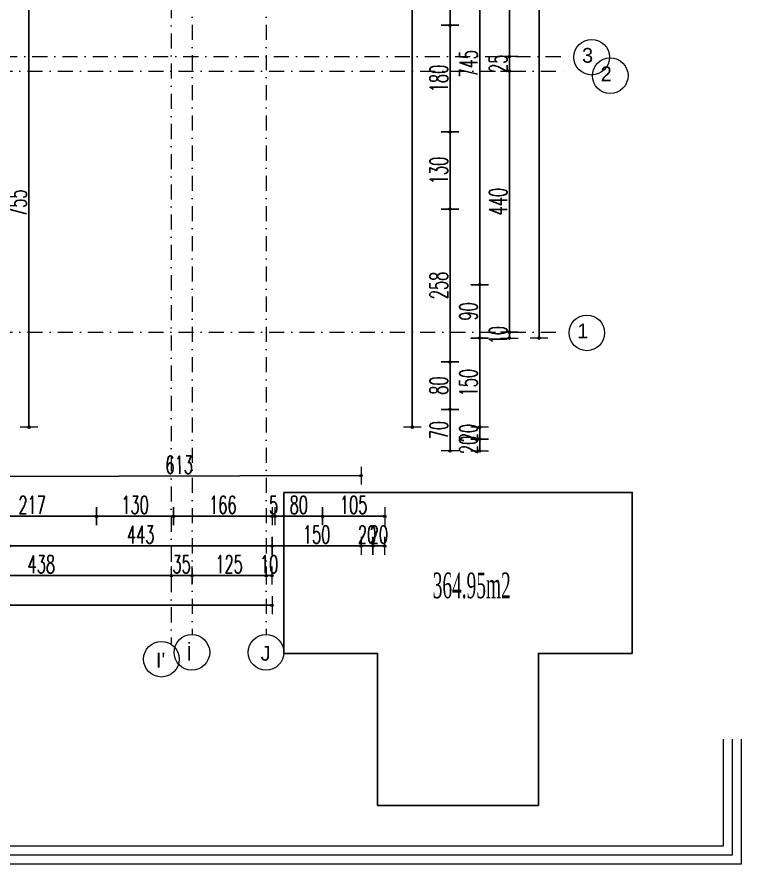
# Model space of a CAD drawing. Header units: millimetres. Extents: x -16104 to 67872, y -88009 to 12107.
# Drawn here: x 19817 to 21038, y 8729 to 10157 of the extents above; entities that cross this region are included whole.
import ezdxf

# ---------------------------------------------------------------- set-up
doc = ezdxf.new("R2010")
doc.units = ezdxf.units.MM
doc.linetypes.add('ACAD_ISO07W100', pattern=[3, 0, -3])
doc.linetypes.add('DASHDOTX2', pattern=[50.8, 25.4, -12.7, 0, -12.7])
doc.layers.get('0').update_dxf_attribs({"color": 241})
for name, color, linetype, lineweight in [('0.3', 114, 'Continuous', 5), ('AKS', 1, 'ACAD_ISO07W100', 5), ('akslar', 144, 'Continuous', 20), ('c05', 32, 'Continuous', 13), ('duvar', 123, 'Continuous', 25), ('OLCU', 54, 'Continuous', 13)]:
    doc.layers.add(name, color=color, linetype=linetype, lineweight=lineweight)
doc.styles.add('DIM', font='Txttw.shx', dxfattribs={"width": 0.6})
doc.styles.add('OLCUIC', font='ROMANS.SHX', dxfattribs={"width": 0.5})
doc.dimstyles.new('50', dxfattribs={"dimscale": 0, "dimtxt": 30, "dimasz": 1, "dimexe": 0, "dimexo": 2, "dimgap": 4, "dimtad": 1, "dimdec": 0, "dimzin": 0, "dimdsep": 46, "dimtxsty": 'DIM', "dimblk1": 'DOT', "dimblk2": 'DOT', "dimsah": 1, "dimcen": 1.5, "dimdle": 3, "dimse1": 1, "dimse2": 1, "dimclrd": 256, "dimclre": 9, "dimclrt": 256, "dimadec": 0, "dimazin": 0, "dimtfac": 0.24, "dimtdec": 0, "dimtix": 1, "dimtmove": 2, "dimatfit": 3, "dimldrblk": 'DOT', "dimfxl": 0, "dimtolj": 1, "dimtzin": 15, "dimarcsym": 0})

# ---------------------------------------------------------------- blocks, each defined once
blk = doc.blocks.new('DOT')
for p, q in [((0, 15), (0, -15)), ((-2, 0), (0, 0)), ((2, 0), (0, 0))]:
    blk.add_line(p, q)
blk.add_circle((0, 0), 2)
blk = doc.blocks.new('*D4548')
at = {"layer": 'Defpoints', "color": 0, "transparency": 16777216}
for p in [(19734.3, 9365.5), (19951.3, 9365.5), (19951.3, 9315.5)]:
    blk.add_point(p, dxfattribs=at)
at = {"layer": 'OLCU', "lineweight": -2, "transparency": 16777216}
blk.add_line((19735.3, 9315.5), (19950.3, 9315.5), dxfattribs=at)
at = {"layer": 'OLCU', "lineweight": -2, "transparency": 16777216, "rotation": 180}
blk.add_blockref('DOT', (19734.3, 9315.5), dxfattribs=at)
at = {"layer": 'OLCU', "lineweight": -2, "transparency": 16777216}
blk.add_blockref('DOT', (19951.3, 9315.5), dxfattribs=at)
at = {"layer": 'OLCU', "transparency": 16777216, "insert": (19842.8, 9334.5), "char_height": 30, "attachment_point": 5, "style": 'DIM'}
blk.add_mtext('\\A1;217', dxfattribs=at)
blk = doc.blocks.new('*D4549')
at = {"layer": 'Defpoints', "color": 0, "transparency": 16777216}
for p in [(19951.3, 9365.5), (20081.3, 9365.5), (20081.3, 9315.5)]:
    blk.add_point(p, dxfattribs=at)
at = {"layer": 'OLCU', "lineweight": -2, "transparency": 16777216}
blk.add_line((19952.3, 9315.5), (20080.3, 9315.5), dxfattribs=at)
at = {"layer": 'OLCU', "lineweight": -2, "transparency": 16777216, "rotation": 180}
blk.add_blockref('DOT', (19951.3, 9315.5), dxfattribs=at)
at = {"layer": 'OLCU', "lineweight": -2, "transparency": 16777216}
blk.add_blockref('DOT', (20081.3, 9315.5), dxfattribs=at)
at = {"layer": 'OLCU', "transparency": 16777216, "insert": (20016.3, 9334.5), "char_height": 30, "attachment_point": 5, "style": 'DIM'}
blk.add_mtext('\\A1;130', dxfattribs=at)
blk = doc.blocks.new('*D4550')
at = {"layer": 'Defpoints', "color": 0, "transparency": 16777216}
for p in [(20081.3, 9365.5), (20247.3, 9365.5), (20247.3, 9315.5)]:
    blk.add_point(p, dxfattribs=at)
at = {"layer": 'OLCU', "lineweight": -2, "transparency": 16777216}
blk.add_line((20082.3, 9315.5), (20246.3, 9315.5), dxfattribs=at)
at = {"layer": 'OLCU', "lineweight": -2, "transparency": 16777216, "rotation": 180}
blk.add_blockref('DOT', (20081.3, 9315.5), dxfattribs=at)
at = {"layer": 'OLCU', "lineweight": -2, "transparency": 16777216}
blk.add_blockref('DOT', (20247.3, 9315.5), dxfattribs=at)
at = {"layer": 'OLCU', "transparency": 16777216, "insert": (20164.3, 9334.5), "char_height": 30, "attachment_point": 5, "style": 'DIM'}
blk.add_mtext('\\A1;166', dxfattribs=at)
blk = doc.blocks.new('*D4556')
at = {"layer": 'Defpoints', "color": 0, "transparency": 16777216}
for p in [(20112.3, 9215.5), (20237.3, 9215.5), (20237.3, 9215.5)]:
    blk.add_point(p, dxfattribs=at)
at = {"layer": 'OLCU', "lineweight": -2, "transparency": 16777216}
blk.add_line((20113.3, 9215.5), (20236.3, 9215.5), dxfattribs=at)
at = {"layer": 'OLCU', "lineweight": -2, "transparency": 16777216, "rotation": 180}
blk.add_blockref('DOT', (20112.3, 9215.5), dxfattribs=at)
at = {"layer": 'OLCU', "lineweight": -2, "transparency": 16777216}
blk.add_blockref('DOT', (20237.3, 9215.5), dxfattribs=at)
at = {"layer": 'OLCU', "transparency": 16777216, "insert": (20174.8, 9234.5), "char_height": 30, "attachment_point": 5, "style": 'DIM'}
blk.add_mtext('\\A1;125', dxfattribs=at)
blk = doc.blocks.new('*D4557')
at = {"layer": 'Defpoints', "color": 0, "transparency": 16777216}
for p in [(20237.3, 9265.5), (20247.3, 9265.5), (20247.3, 9215.5)]:
    blk.add_point(p, dxfattribs=at)
at = {"layer": 'OLCU', "lineweight": -2, "transparency": 16777216}
for p, q in [((20236.3, 9215.5), (20235.3, 9215.5)), ((20237.3, 9215.5), (20247.3, 9215.5)), ((20248.3, 9215.5), (20249.3, 9215.5))]:
    blk.add_line(p, q, dxfattribs=at)
blk.add_blockref('DOT', (20237.3, 9215.5), dxfattribs=at)
at = {"layer": 'OLCU', "lineweight": -2, "transparency": 16777216, "rotation": 180}
blk.add_blockref('DOT', (20247.3, 9215.5), dxfattribs=at)
at = {"layer": 'OLCU', "transparency": 16777216, "insert": (20242.3, 9234.5), "char_height": 30, "attachment_point": 5, "style": 'DIM'}
blk.add_mtext('\\A1;10', dxfattribs=at)
blk = doc.blocks.new('*D4558')
at = {"layer": 'Defpoints', "color": 0, "transparency": 16777216}
for p in [(18197.3, 9200.5), (20247.3, 9200.5), (20247.3, 9165.5)]:
    blk.add_point(p, dxfattribs=at)
at = {"layer": 'OLCU', "lineweight": -2, "transparency": 16777216}
blk.add_line((18198.3, 9165.5), (20246.3, 9165.5), dxfattribs=at)
at = {"layer": 'OLCU', "lineweight": -2, "transparency": 16777216, "rotation": 180}
blk.add_blockref('DOT', (18197.3, 9165.5), dxfattribs=at)
at = {"layer": 'OLCU', "lineweight": -2, "transparency": 16777216}
blk.add_blockref('DOT', (20247.3, 9165.5), dxfattribs=at)
at = {"layer": 'OLCU', "transparency": 16777216, "insert": (19222.3, 9184.5), "char_height": 30, "attachment_point": 5, "style": 'DIM'}
blk.add_mtext('\\A1;2050', dxfattribs=at)
blk = doc.blocks.new('*D4567')
at = {"layer": 'Defpoints', "color": 0, "transparency": 16777216}
for p in [(20497.3, 10272.8), (20497.3, 10142.8), (20547.3, 10142.8)]:
    blk.add_point(p, dxfattribs=at)
at = {"layer": 'OLCU', "lineweight": -2, "transparency": 16777216}
blk.add_line((20547.3, 10271.8), (20547.3, 10143.8), dxfattribs=at)
for p, rotation in [((20547.3, 10272.8), 90), ((20547.3, 10142.8), 270)]:
    blk.add_blockref('DOT', p, dxfattribs=dict(at, rotation=rotation))
at = {"layer": 'OLCU', "transparency": 16777216, "insert": (20528.3, 10207.8), "char_height": 30, "attachment_point": 5, "rotation": 90, "style": 'DIM'}
blk.add_mtext('\\A1;130', dxfattribs=at)
blk = doc.blocks.new('*D4568')
at = {"layer": 'Defpoints', "color": 0, "transparency": 16777216}
for p in [(20497.3, 10142.8), (20497.3, 9963), (20547.3, 9963)]:
    blk.add_point(p, dxfattribs=at)
at = {"layer": 'OLCU', "lineweight": -2, "transparency": 16777216}
blk.add_line((20547.3, 10141.8), (20547.3, 9964), dxfattribs=at)
for p, rotation in [((20547.3, 10142.8), 90), ((20547.3, 9963), 270)]:
    blk.add_blockref('DOT', p, dxfattribs=dict(at, rotation=rotation))
at = {"layer": 'OLCU', "transparency": 16777216, "insert": (20528.3, 10052.9), "char_height": 30, "attachment_point": 5, "rotation": 90, "style": 'DIM'}
blk.add_mtext('\\A1;180', dxfattribs=at)
blk = doc.blocks.new('*D4569')
at = {"layer": 'Defpoints', "color": 0, "transparency": 16777216}
for p in [(20497.3, 9963), (20497.3, 9833), (20547.3, 9833)]:
    blk.add_point(p, dxfattribs=at)
at = {"layer": 'OLCU', "lineweight": -2, "transparency": 16777216}
blk.add_line((20547.3, 9962), (20547.3, 9834), dxfattribs=at)
for p, rotation in [((20547.3, 9963), 90), ((20547.3, 9833), 270)]:
    blk.add_blockref('DOT', p, dxfattribs=dict(at, rotation=rotation))
at = {"layer": 'OLCU', "transparency": 16777216, "insert": (20528.3, 9898), "char_height": 30, "attachment_point": 5, "rotation": 90, "style": 'DIM'}
blk.add_mtext('\\A1;130', dxfattribs=at)
blk = doc.blocks.new('*D4570')
at = {"layer": 'Defpoints', "color": 0, "transparency": 16777216}
for p in [(20497.3, 9833), (20497.3, 9575.5), (20547.3, 9575.5)]:
    blk.add_point(p, dxfattribs=at)
at = {"layer": 'OLCU', "lineweight": -2, "transparency": 16777216}
blk.add_line((20547.3, 9832), (20547.3, 9576.5), dxfattribs=at)
for p, rotation in [((20547.3, 9833), 90), ((20547.3, 9575.5), 270)]:
    blk.add_blockref('DOT', p, dxfattribs=dict(at, rotation=rotation))
at = {"layer": 'OLCU', "transparency": 16777216, "insert": (20528.3, 9704.3), "char_height": 30, "attachment_point": 5, "rotation": 90, "style": 'DIM'}
blk.add_mtext('\\A1;258', dxfattribs=at)
blk = doc.blocks.new('*D4571')
at = {"layer": 'Defpoints', "color": 0, "transparency": 16777216}
for p in [(20562.3, 10450), (20597.3, 9705.5), (20597.3, 9705.5)]:
    blk.add_point(p, dxfattribs=at)
at = {"layer": 'OLCU', "lineweight": -2, "transparency": 16777216}
blk.add_line((20597.3, 10449), (20597.3, 9706.5), dxfattribs=at)
for p, rotation in [((20597.3, 10450), 90), ((20597.3, 9705.5), 270)]:
    blk.add_blockref('DOT', p, dxfattribs=dict(at, rotation=rotation))
at = {"layer": 'OLCU', "transparency": 16777216, "insert": (20578.3, 10077.8), "char_height": 30, "attachment_point": 5, "rotation": 90, "style": 'DIM'}
blk.add_mtext('\\A1;745', dxfattribs=at)
blk = doc.blocks.new('*D4573')
at = {"layer": 'Defpoints', "color": 0, "transparency": 16777216}
for p in [(20612.3, 9625.6), (20647.3, 9625.6), (20612.3, 9615.5)]:
    blk.add_point(p, dxfattribs=at)
at = {"layer": 'OLCU', "lineweight": -2, "transparency": 16777216}
for p, q in [((20647.3, 9626.6), (20647.3, 9627.6)), ((20647.3, 9615.5), (20647.3, 9625.6)), ((20647.3, 9614.5), (20647.3, 9613.5))]:
    blk.add_line(p, q, dxfattribs=at)
for p, rotation in [((20647.3, 9625.6), 270), ((20647.3, 9615.5), 90)]:
    blk.add_blockref('DOT', p, dxfattribs=dict(at, rotation=rotation))
at = {"layer": 'OLCU', "transparency": 16777216, "insert": (20628.3, 9620.6), "char_height": 30, "attachment_point": 5, "rotation": 90, "style": 'DIM'}
blk.add_mtext('\\A1;10', dxfattribs=at)
blk = doc.blocks.new('*D4574')
at = {"layer": 'Defpoints', "color": 0, "transparency": 16777216}
for p in [(20662.3, 11425), (20697.3, 11425), (20662.3, 9615.5)]:
    blk.add_point(p, dxfattribs=at)
at = {"layer": 'OLCU', "lineweight": -2, "transparency": 16777216}
blk.add_line((20697.3, 9616.5), (20697.3, 11424), dxfattribs=at)
for p, rotation in [((20697.3, 11425), 90), ((20697.3, 9615.5), 270)]:
    blk.add_blockref('DOT', p, dxfattribs=dict(at, rotation=rotation))
at = {"layer": 'OLCU', "transparency": 16777216, "insert": (20678.3, 10520.3), "char_height": 30, "attachment_point": 5, "rotation": 90, "style": 'DIM'}
blk.add_mtext('\\A1;1810', dxfattribs=at)
blk = doc.blocks.new('*D4606')
at = {"layer": 'Defpoints', "color": 0, "transparency": 16777216}
for p in [(20247.3, 9365.5), (20252.3, 9365.5), (20252.3, 9315.5)]:
    blk.add_point(p, dxfattribs=at)
at = {"layer": 'OLCU', "lineweight": -2, "transparency": 16777216}
for p, q in [((20246.3, 9315.5), (20245.3, 9315.5)), ((20247.3, 9315.5), (20252.3, 9315.5)), ((20253.3, 9315.5), (20254.3, 9315.5))]:
    blk.add_line(p, q, dxfattribs=at)
blk.add_blockref('DOT', (20247.3, 9315.5), dxfattribs=at)
at = {"layer": 'OLCU', "lineweight": -2, "transparency": 16777216, "rotation": 180}
blk.add_blockref('DOT', (20252.3, 9315.5), dxfattribs=at)
at = {"layer": 'OLCU', "transparency": 16777216, "insert": (20249.8, 9334.5), "char_height": 30, "attachment_point": 5, "style": 'DIM'}
blk.add_mtext('\\A1;5', dxfattribs=at)
blk = doc.blocks.new('*D4607')
at = {"layer": 'Defpoints', "color": 0, "transparency": 16777216}
for p in [(20252.3, 9365.5), (20332.3, 9365.5), (20332.3, 9315.5)]:
    blk.add_point(p, dxfattribs=at)
at = {"layer": 'OLCU', "lineweight": -2, "transparency": 16777216}
blk.add_line((20253.3, 9315.5), (20331.3, 9315.5), dxfattribs=at)
at = {"layer": 'OLCU', "lineweight": -2, "transparency": 16777216, "rotation": 180}
blk.add_blockref('DOT', (20252.3, 9315.5), dxfattribs=at)
at = {"layer": 'OLCU', "lineweight": -2, "transparency": 16777216}
blk.add_blockref('DOT', (20332.3, 9315.5), dxfattribs=at)
at = {"layer": 'OLCU', "transparency": 16777216, "insert": (20292.3, 9334.5), "char_height": 30, "attachment_point": 5, "style": 'DIM'}
blk.add_mtext('\\A1;80', dxfattribs=at)
blk = doc.blocks.new('*D4608')
at = {"layer": 'Defpoints', "color": 0, "transparency": 16777216}
for p in [(20332.3, 9365.5), (20437.3, 9365.5), (20437.3, 9315.5)]:
    blk.add_point(p, dxfattribs=at)
at = {"layer": 'OLCU', "lineweight": -2, "transparency": 16777216}
blk.add_line((20333.3, 9315.5), (20436.3, 9315.5), dxfattribs=at)
at = {"layer": 'OLCU', "lineweight": -2, "transparency": 16777216, "rotation": 180}
blk.add_blockref('DOT', (20332.3, 9315.5), dxfattribs=at)
at = {"layer": 'OLCU', "lineweight": -2, "transparency": 16777216}
blk.add_blockref('DOT', (20437.3, 9315.5), dxfattribs=at)
at = {"layer": 'OLCU', "transparency": 16777216, "insert": (20384.8, 9334.5), "char_height": 30, "attachment_point": 5, "style": 'DIM'}
blk.add_mtext('\\A1;105', dxfattribs=at)
blk = doc.blocks.new('*D4615')
at = {"layer": 'Defpoints', "color": 0, "transparency": 16777216}
for p in [(20417.3, 9365.5), (20437.3, 9365.5), (20417.3, 9265.5)]:
    blk.add_point(p, dxfattribs=at)
at = {"layer": 'OLCU', "lineweight": -2, "transparency": 16777216}
for p, q in [((20416.3, 9265.5), (20415.3, 9265.5)), ((20437.3, 9265.5), (20417.3, 9265.5)), ((20438.3, 9265.5), (20439.3, 9265.5))]:
    blk.add_line(p, q, dxfattribs=at)
blk.add_blockref('DOT', (20417.3, 9265.5), dxfattribs=at)
at = {"layer": 'OLCU', "lineweight": -2, "transparency": 16777216, "rotation": 180}
blk.add_blockref('DOT', (20437.3, 9265.5), dxfattribs=at)
at = {"layer": 'OLCU', "transparency": 16777216, "insert": (20427.3, 9284.5), "char_height": 30, "attachment_point": 5, "style": 'DIM'}
blk.add_mtext('\\A1;20', dxfattribs=at)
blk = doc.blocks.new('*D4616')
at = {"layer": 'Defpoints', "color": 0, "transparency": 16777216}
for p in [(20247.3, 9365.5), (20397.3, 9365.5), (20247.3, 9265.5)]:
    blk.add_point(p, dxfattribs=at)
at = {"layer": 'OLCU', "lineweight": -2, "transparency": 16777216}
blk.add_line((20396.3, 9265.5), (20248.3, 9265.5), dxfattribs=at)
at = {"layer": 'OLCU', "lineweight": -2, "transparency": 16777216, "rotation": 180}
blk.add_blockref('DOT', (20247.3, 9265.5), dxfattribs=at)
at = {"layer": 'OLCU', "lineweight": -2, "transparency": 16777216}
blk.add_blockref('DOT', (20397.3, 9265.5), dxfattribs=at)
at = {"layer": 'OLCU', "transparency": 16777216, "insert": (20322.3, 9284.5), "char_height": 30, "attachment_point": 5, "style": 'DIM'}
blk.add_mtext('\\A1;150', dxfattribs=at)
blk = doc.blocks.new('*D4617')
at = {"layer": 'Defpoints', "color": 0, "transparency": 16777216}
for p in [(19804.3, 9265.5), (20247.3, 9265.5), (20247.3, 9265.5)]:
    blk.add_point(p, dxfattribs=at)
at = {"layer": 'OLCU', "lineweight": -2, "transparency": 16777216}
blk.add_line((19805.3, 9265.5), (20246.3, 9265.5), dxfattribs=at)
at = {"layer": 'OLCU', "lineweight": -2, "transparency": 16777216, "rotation": 180}
blk.add_blockref('DOT', (19804.3, 9265.5), dxfattribs=at)
at = {"layer": 'OLCU', "lineweight": -2, "transparency": 16777216}
blk.add_blockref('DOT', (20247.3, 9265.5), dxfattribs=at)
at = {"layer": 'OLCU', "transparency": 16777216, "insert": (20025.8, 9284.5), "char_height": 30, "attachment_point": 5, "style": 'DIM'}
blk.add_mtext('\\A1;443', dxfattribs=at)
blk = doc.blocks.new('*D4626')
at = {"layer": 'Defpoints', "color": 0, "transparency": 16777216}
for p in [(20497.3, 9705.5), (20498.6, 9615.5), (20597.3, 9615.5)]:
    blk.add_point(p, dxfattribs=at)
at = {"layer": 'OLCU', "lineweight": -2, "transparency": 16777216}
blk.add_line((20597.3, 9704.5), (20597.3, 9616.5), dxfattribs=at)
for p, rotation in [((20597.3, 9705.5), 90), ((20597.3, 9615.5), 270)]:
    blk.add_blockref('DOT', p, dxfattribs=dict(at, rotation=rotation))
at = {"layer": 'OLCU', "transparency": 16777216, "insert": (20578.3, 9660.5), "char_height": 30, "attachment_point": 5, "rotation": 90, "style": 'DIM'}
blk.add_mtext('\\A1;90', dxfattribs=at)
blk = doc.blocks.new('*D4627')
at = {"layer": 'Defpoints', "color": 0, "transparency": 16777216}
for p in [(20497.3, 9445.5), (20497.3, 9425.5), (20597.3, 9425.5)]:
    blk.add_point(p, dxfattribs=at)
at = {"layer": 'OLCU', "lineweight": -2, "transparency": 16777216}
for p, q in [((20597.3, 9446.5), (20597.3, 9447.5)), ((20597.3, 9445.5), (20597.3, 9425.5)), ((20597.3, 9424.5), (20597.3, 9423.5))]:
    blk.add_line(p, q, dxfattribs=at)
for p, rotation in [((20597.3, 9445.5), 270), ((20597.3, 9425.5), 90)]:
    blk.add_blockref('DOT', p, dxfattribs=dict(at, rotation=rotation))
at = {"layer": 'OLCU', "transparency": 16777216, "insert": (20578.3, 9435.5), "char_height": 30, "attachment_point": 5, "rotation": 90, "style": 'DIM'}
blk.add_mtext('\\A1;20', dxfattribs=at)
blk = doc.blocks.new('*D4628')
at = {"layer": 'Defpoints', "color": 0, "transparency": 16777216}
for p in [(20497.3, 9495.5), (20497.3, 9425.5), (20547.3, 9425.5)]:
    blk.add_point(p, dxfattribs=at)
at = {"layer": 'OLCU', "lineweight": -2, "transparency": 16777216}
blk.add_line((20547.3, 9494.5), (20547.3, 9426.5), dxfattribs=at)
for p, rotation in [((20547.3, 9495.5), 90), ((20547.3, 9425.5), 270)]:
    blk.add_blockref('DOT', p, dxfattribs=dict(at, rotation=rotation))
at = {"layer": 'OLCU', "transparency": 16777216, "insert": (20528.3, 9460.5), "char_height": 30, "attachment_point": 5, "rotation": 90, "style": 'DIM'}
blk.add_mtext('\\A1;70', dxfattribs=at)
blk = doc.blocks.new('*D4629')
at = {"layer": 'Defpoints', "color": 0, "transparency": 16777216}
for p in [(20497.3, 9575.5), (20497.3, 9495.5), (20547.3, 9495.5)]:
    blk.add_point(p, dxfattribs=at)
at = {"layer": 'OLCU', "lineweight": -2, "transparency": 16777216}
blk.add_line((20547.3, 9574.5), (20547.3, 9496.5), dxfattribs=at)
for p, rotation in [((20547.3, 9575.5), 90), ((20547.3, 9495.5), 270)]:
    blk.add_blockref('DOT', p, dxfattribs=dict(at, rotation=rotation))
at = {"layer": 'OLCU', "transparency": 16777216, "insert": (20528.3, 9535.5), "char_height": 30, "attachment_point": 5, "rotation": 90, "style": 'DIM'}
blk.add_mtext('\\A1;80', dxfattribs=at)
blk = doc.blocks.new('*D4662')
at = {"layer": 'Defpoints', "color": 0, "transparency": 16777216}
for p in [(19639.3, 9215.5), (20077.3, 9215.5), (20077.3, 9215.5)]:
    blk.add_point(p, dxfattribs=at)
at = {"layer": 'OLCU', "lineweight": -2, "transparency": 16777216}
blk.add_line((19640.3, 9215.5), (20076.3, 9215.5), dxfattribs=at)
at = {"layer": 'OLCU', "lineweight": -2, "transparency": 16777216, "rotation": 180}
blk.add_blockref('DOT', (19639.3, 9215.5), dxfattribs=at)
at = {"layer": 'OLCU', "lineweight": -2, "transparency": 16777216}
blk.add_blockref('DOT', (20077.3, 9215.5), dxfattribs=at)
at = {"layer": 'OLCU', "transparency": 16777216, "insert": (19858.3, 9234.5), "char_height": 30, "attachment_point": 5, "style": 'DIM'}
blk.add_mtext('\\A1;438', dxfattribs=at)
blk = doc.blocks.new('*D4663')
at = {"layer": 'Defpoints', "color": 0, "transparency": 16777216}
for p in [(20112.3, 9215.5), (20237.3, 9215.5), (20237.3, 9215.5)]:
    blk.add_point(p, dxfattribs=at)
at = {"layer": 'OLCU', "lineweight": -2, "transparency": 16777216}
blk.add_line((20113.3, 9215.5), (20236.3, 9215.5), dxfattribs=at)
at = {"layer": 'OLCU', "lineweight": -2, "transparency": 16777216, "rotation": 180}
blk.add_blockref('DOT', (20112.3, 9215.5), dxfattribs=at)
at = {"layer": 'OLCU', "lineweight": -2, "transparency": 16777216}
blk.add_blockref('DOT', (20237.3, 9215.5), dxfattribs=at)
at = {"layer": 'OLCU', "transparency": 16777216, "insert": (20174.8, 9234.5), "char_height": 30, "attachment_point": 5, "style": 'DIM'}
blk.add_mtext('\\A1;125', dxfattribs=at)
blk = doc.blocks.new('*D4669')
at = {"layer": 'Defpoints', "color": 0, "transparency": 16777216}
for p in [(20647.3, 10500), (20647.3, 10090), (20647.3, 10090)]:
    blk.add_point(p, dxfattribs=at)
at = {"layer": 'OLCU', "lineweight": -2, "transparency": 16777216}
blk.add_line((20647.3, 10499), (20647.3, 10091), dxfattribs=at)
for p, rotation in [((20647.3, 10500), 90), ((20647.3, 10090), 270)]:
    blk.add_blockref('DOT', p, dxfattribs=dict(at, rotation=rotation))
at = {"layer": 'OLCU', "transparency": 16777216, "insert": (20628.3, 10295), "char_height": 30, "attachment_point": 5, "rotation": 90, "style": 'DIM'}
blk.add_mtext('\\A1;400', dxfattribs=at)
blk = doc.blocks.new('*D4670')
at = {"layer": 'Defpoints', "color": 0, "transparency": 16777216}
for p in [(20647.3, 10090), (20647.3, 10065.5), (20647.3, 10065.5)]:
    blk.add_point(p, dxfattribs=at)
at = {"layer": 'OLCU', "lineweight": -2, "transparency": 16777216}
for p, q in [((20647.3, 10091), (20647.3, 10092)), ((20647.3, 10090), (20647.3, 10065.5)), ((20647.3, 10064.5), (20647.3, 10063.5))]:
    blk.add_line(p, q, dxfattribs=at)
for p, rotation in [((20647.3, 10090), 270), ((20647.3, 10065.5), 90)]:
    blk.add_blockref('DOT', p, dxfattribs=dict(at, rotation=rotation))
at = {"layer": 'OLCU', "transparency": 16777216, "insert": (20628.3, 10077.8), "char_height": 30, "attachment_point": 5, "rotation": 90, "style": 'DIM'}
blk.add_mtext('\\A1;25', dxfattribs=at)
blk = doc.blocks.new('*D4671')
at = {"layer": 'Defpoints', "color": 0, "transparency": 16777216}
for p in [(20647.3, 10065.5), (20647.3, 9625.5), (20647.3, 9625.5)]:
    blk.add_point(p, dxfattribs=at)
at = {"layer": 'OLCU', "lineweight": -2, "transparency": 16777216}
blk.add_line((20647.3, 10064.5), (20647.3, 9626.5), dxfattribs=at)
for p, rotation in [((20647.3, 10065.5), 90), ((20647.3, 9625.5), 270)]:
    blk.add_blockref('DOT', p, dxfattribs=dict(at, rotation=rotation))
at = {"layer": 'OLCU', "transparency": 16777216, "insert": (20628.3, 9845.5), "char_height": 30, "attachment_point": 5, "rotation": 90, "style": 'DIM'}
blk.add_mtext('\\A1;440', dxfattribs=at)
blk = doc.blocks.new('*D4685')
at = {"layer": 'Defpoints', "color": 0, "transparency": 16777216}
for p in [(20483.6, 11575), (20483.6, 9465.5), (20483.6, 9465.5)]:
    blk.add_point(p, dxfattribs=at)
at = {"layer": 'OLCU', "lineweight": -2, "transparency": 16777216}
blk.add_line((20483.6, 11574), (20483.6, 9466.5), dxfattribs=at)
for p, rotation in [((20483.6, 11575), 90), ((20483.6, 9465.5), 270)]:
    blk.add_blockref('DOT', p, dxfattribs=dict(at, rotation=rotation))
at = {"layer": 'OLCU', "transparency": 16777216, "insert": (20464.6, 10520.3), "char_height": 30, "attachment_point": 5, "rotation": 90, "style": 'DIM'}
blk.add_mtext('\\A1;2110', dxfattribs=at)
blk = doc.blocks.new('*D4693')
at = {"layer": 'Defpoints', "color": 0, "transparency": 16777216}
for p in [(20397.3, 9365.5), (20417.3, 9365.5), (20397.3, 9265.5)]:
    blk.add_point(p, dxfattribs=at)
at = {"layer": 'OLCU', "lineweight": -2, "transparency": 16777216}
for p, q in [((20396.3, 9265.5), (20395.3, 9265.5)), ((20417.3, 9265.5), (20397.3, 9265.5)), ((20418.3, 9265.5), (20419.3, 9265.5))]:
    blk.add_line(p, q, dxfattribs=at)
blk.add_blockref('DOT', (20397.3, 9265.5), dxfattribs=at)
at = {"layer": 'OLCU', "lineweight": -2, "transparency": 16777216, "rotation": 180}
blk.add_blockref('DOT', (20417.3, 9265.5), dxfattribs=at)
at = {"layer": 'OLCU', "transparency": 16777216, "insert": (20407.3, 9284.5), "char_height": 30, "attachment_point": 5, "style": 'DIM'}
blk.add_mtext('\\A1;20', dxfattribs=at)
blk = doc.blocks.new('*D4694')
at = {"layer": 'Defpoints', "color": 0, "transparency": 16777216}
for p in [(20497.3, 9465.5), (20497.3, 9445.5), (20597.3, 9445.5)]:
    blk.add_point(p, dxfattribs=at)
at = {"layer": 'OLCU', "lineweight": -2, "transparency": 16777216}
for p, q in [((20597.3, 9466.5), (20597.3, 9467.5)), ((20597.3, 9465.5), (20597.3, 9445.5)), ((20597.3, 9444.5), (20597.3, 9443.5))]:
    blk.add_line(p, q, dxfattribs=at)
for p, rotation in [((20597.3, 9465.5), 270), ((20597.3, 9445.5), 90)]:
    blk.add_blockref('DOT', p, dxfattribs=dict(at, rotation=rotation))
at = {"layer": 'OLCU', "transparency": 16777216, "insert": (20578.3, 9455.5), "char_height": 30, "attachment_point": 5, "rotation": 90, "style": 'DIM'}
blk.add_mtext('\\A1;20', dxfattribs=at)
blk = doc.blocks.new('*D4695')
at = {"layer": 'Defpoints', "color": 0, "transparency": 16777216}
for p in [(20597.3, 9615.5), (20597.3, 9465.5), (20597.3, 9465.5)]:
    blk.add_point(p, dxfattribs=at)
at = {"layer": 'OLCU', "lineweight": -2, "transparency": 16777216}
blk.add_line((20597.3, 9614.5), (20597.3, 9466.5), dxfattribs=at)
for p, rotation in [((20597.3, 9615.5), 90), ((20597.3, 9465.5), 270)]:
    blk.add_blockref('DOT', p, dxfattribs=dict(at, rotation=rotation))
at = {"layer": 'OLCU', "transparency": 16777216, "insert": (20578.3, 9540.5), "char_height": 30, "attachment_point": 5, "rotation": 90, "style": 'DIM'}
blk.add_mtext('\\A1;150', dxfattribs=at)
blk = doc.blocks.new('*D4417')
at = {"layer": 'Defpoints', "color": 0, "transparency": 16777216}
for p in [(19784.3, 9382.3), (20397.3, 9383.8), (20397.3, 9383.8)]:
    blk.add_point(p, dxfattribs=at)
at = {"layer": 'OLCU', "lineweight": -2, "transparency": 16777216}
blk.add_line((19785.3, 9382.3), (20396.3, 9383.8), dxfattribs=at)
for p, rotation in [((19784.3, 9382.3), 180.1399202823376), ((20397.3, 9383.8), 0.1399202823375777)]:
    blk.add_blockref('DOT', p, dxfattribs=dict(at, rotation=rotation))
at = {"layer": 'OLCU', "transparency": 16777216, "insert": (20090.7, 9402.1), "char_height": 30, "attachment_point": 5, "rotation": 0.1399, "style": 'DIM'}
blk.add_mtext('\\A1;613', dxfattribs=at)
blk = doc.blocks.new('*D4730')
at = {"layer": 'Defpoints', "color": 0, "transparency": 16777216}
for p in [(19764.3, 10220), (19837.5, 10220), (19764.3, 9465.5)]:
    blk.add_point(p, dxfattribs=at)
at = {"layer": 'OLCU', "lineweight": -2, "transparency": 16777216}
blk.add_line((19837.5, 9466.5), (19837.5, 10219), dxfattribs=at)
for p, rotation in [((19837.5, 10220), 90), ((19837.5, 9465.5), 270)]:
    blk.add_blockref('DOT', p, dxfattribs=dict(at, rotation=rotation))
at = {"layer": 'OLCU', "transparency": 16777216, "insert": (19818.5, 9842.8), "char_height": 30, "attachment_point": 5, "rotation": 90, "style": 'DIM'}
blk.add_mtext('\\A1;755', dxfattribs=at)
blk = doc.blocks.new('*D4413')
at = {"layer": 'Defpoints', "color": 0, "transparency": 16777216}
for p in [(20077.3, 9215.5), (20112.3, 9215.5), (20112.3, 9215.5)]:
    blk.add_point(p, dxfattribs=at)
at = {"layer": 'OLCU', "lineweight": -2, "transparency": 16777216}
for p, q in [((20076.3, 9215.5), (20075.3, 9215.5)), ((20077.3, 9215.5), (20112.3, 9215.5)), ((20113.3, 9215.5), (20114.3, 9215.5))]:
    blk.add_line(p, q, dxfattribs=at)
blk.add_blockref('DOT', (20077.3, 9215.5), dxfattribs=at)
at = {"layer": 'OLCU', "lineweight": -2, "transparency": 16777216, "rotation": 180}
blk.add_blockref('DOT', (20112.3, 9215.5), dxfattribs=at)
at = {"layer": 'OLCU', "transparency": 16777216, "insert": (20094.8, 9234.5), "char_height": 30, "attachment_point": 5, "style": 'DIM'}
blk.add_mtext('\\A1;35', dxfattribs=at)

msp = doc.modelspace()

# ---------------------------------------------------------------- linework, layer by layer
at = {"layer": 'AKS', "linetype": 'ByBlock'}
for centre in [(20785.9, 10088.9), (20817.3, 10057.7), (20777.8, 9624.4), (20112.1, 9086), (20237.1, 9086), (20060.7, 9074.5)]:
    msp.add_circle(centre, 30, dxfattribs=at)
at = {"layer": 'akslar', "linetype": 'DASHDOTX2'}
for p, q in [((20112.3, 11925), (20112.3, 9115.5)), ((20237.3, 11925), (20237.3, 9115.5)), ((20077.3, 11910.6), (20077.3, 9101.1)), ((17705.3, 10090), (20755.3, 10090)), ((17697.3, 10065.5), (20747.3, 10065.5)), ((17697.3, 9625.5), (20747.3, 9625.5))]:
    msp.add_line(p, q, dxfattribs=at)
at = {"layer": 'c05'}
for points in [[(21037.8, 8939.6), (21037.8, 8729.3), (17507.6, 8729.3), (17507.6, 12107.1), (21037.8, 12107.1), (21037.8, 10251)], [(21022.8, 8939.6), (21022.8, 8744.3), (17522.6, 8744.3), (17522.6, 12092.1), (21022.8, 12092.1), (21022.8, 10251)], [(21007.8, 8939.6), (21007.8, 8759.3), (17537.6, 8759.3), (17537.6, 12077.1), (21007.8, 12077.1), (21007.8, 10251)]]:
    msp.add_lwpolyline(points, dxfattribs=at)
at = {"layer": 'duvar'}
msp.add_lwpolyline([(20267, 9355.5), (20854.5, 9355.5), (20854.5, 9084.3), (20696.3, 9084.3), (20696.3, 8828.2), (20425, 8828.2), (20425, 9084.3), (20267, 9084.3), (20267, 9355.5)], dxfattribs=at)
msp.add_lwpolyline([(20267, 9355.5), (20854.5, 9355.5), (20854.5, 9084.3), (20696.3, 9084.3), (20696.3, 8828.2), (20425, 8828.2), (20425, 9084.3), (20267, 9084.3), (20267, 9355.5)], dxfattribs=at)

# ---------------------------------------------------------------- texts
at = {"layer": '0.3', "ltscale": 0.7, "insert": (20583.8, 9176.4), "char_height": 43.2, "width": 524.278, "attachment_point": 8, "style": 'OLCUIC'}
msp.add_mtext('{\\fTimes New Roman|b0|i0|c162|p18;364.95m2}', dxfattribs=at)
at = {"layer": 'AKS', "char_height": 25, "width": 35.659, "attachment_point": 1}
for s, insert in [('3', (20769.8, 10104.5)), ('2', (20801.2, 10073.4)), ('1', (20761.7, 9640)), ('{\\fComic Sans MS|b0|i0|c162|p66;İ}', (20102.9, 9097)), ('J', (20227.9, 9097)), ("I'", (20051.5, 9085.5))]:
    msp.add_mtext(s, dxfattribs=dict(at, insert=insert))

# ---------------------------------------------------------------- dimensions: what is measured, and where the dimension line sits
at = {"layer": 'OLCU'}
for base, p1, p2, text, picture, middle in [((20483.6, 9465.5), (20483.6, 11575), (20483.6, 9465.5), '2110', '*D4685', (20464.6, 10520.3)), ((20697.3, 11425), (20662.3, 9615.5), (20662.3, 11425), '1810', '*D4574', (20678.3, 10520.3)), ((20647.3, 10090), (20647.3, 10500), (20647.3, 10090), '400', '*D4669', (20628.3, 10295))]:
    dim = msp.add_linear_dim(base=base, p1=p1, p2=p2, angle=90, text=text, dimstyle='50', override={"dimscale": 1}, dxfattribs=at)
    dim.commit()
    dim.dimension.update_dxf_attribs({"geometry": picture, "text_midpoint": middle})
for base, p1, p2, picture, middle in [((20597.2617054, 9705.5446397), (20562.2617054, 10450.0446397), (20597.2617054, 9705.5446397), '*D4571', (20578.2617054, 10077.7946397)), ((20547.3, 10142.8), (20497.3, 10272.8), (20497.3, 10142.8), '*D4567', (20528.3, 10207.8)), ((19837.5378139, 10220.0446397), (19764.2617054, 9465.5446397), (19764.2617054, 10220.0446397), '*D4730', (19818.5378139, 9842.7946397)), ((20547.3, 9963), (20497.3, 10142.8), (20497.3, 9963), '*D4568', (20528.3, 10052.9)), ((20647.2617054, 10065.5446397), (20647.2617054, 10090.0446397), (20647.2617054, 10065.5446397), '*D4670', (20628.2617054, 10077.7946397)), ((20647.3, 9625.5), (20647.3, 10065.5), (20647.3, 9625.5), '*D4671', (20628.3, 9845.5)), ((20547.3, 9833), (20497.3, 9963), (20497.3, 9833), '*D4569', (20528.3, 9898)), ((20547.2617054, 9575.5446397), (20497.2617054, 9833.0446397), (20497.2617054, 9575.5446397), '*D4570', (20528.2617054, 9704.2946397)), ((20597.3, 9615.5), (20497.3, 9705.5), (20498.6, 9615.5), '*D4626', (20578.3, 9660.5)), ((20647.3, 9625.6), (20612.3, 9615.5), (20612.3, 9625.6), '*D4573', (20628.3, 9620.6)), ((20597.3, 9465.5), (20597.3, 9615.5), (20597.3, 9465.5), '*D4695', (20578.3, 9540.5)), ((20547.3, 9495.5), (20497.3, 9575.5), (20497.3, 9495.5), '*D4629', (20528.3, 9535.5)), ((20547.3, 9425.5), (20497.3, 9495.5), (20497.3, 9425.5), '*D4628', (20528.3, 9460.5)), ((20597.3, 9445.5), (20497.3, 9465.5), (20497.3, 9445.5), '*D4694', (20578.3, 9455.5)), ((20597.3, 9425.5), (20497.3, 9445.5), (20497.3, 9425.5), '*D4627', (20578.3, 9435.5))]:
    dim = msp.add_linear_dim(base=base, p1=p1, p2=p2, angle=90, dimstyle='50', override={"dimscale": 1}, dxfattribs=at)
    dim.commit()
    dim.dimension.update_dxf_attribs({"geometry": picture, "text_midpoint": middle})
dim = msp.add_aligned_dim(p1=(19784.3, 9382.3), p2=(20397.3, 9383.8), distance=0, dimstyle='50', override={"dimscale": 1}, dxfattribs=at)
dim.commit()
dim.dimension.update_dxf_attribs({"geometry": '*D4417', "text_midpoint": (20090.7, 9402.1)})
for base, p1, p2, picture, middle in [((19951.3, 9315.5), (19734.3, 9365.5), (19951.3, 9365.5), '*D4548', (19842.8, 9334.5)), ((20081.3, 9315.5), (19951.3, 9365.5), (20081.3, 9365.5), '*D4549', (20016.3, 9334.5)), ((20247.3, 9315.5), (20081.3, 9365.5), (20247.3, 9365.5), '*D4550', (20164.3, 9334.5)), ((20252.3, 9315.5), (20247.3, 9365.5), (20252.3, 9365.5), '*D4606', (20249.8, 9334.5)), ((20247.3, 9265.5), (20397.3, 9365.5), (20247.3, 9365.5), '*D4616', (20322.3, 9284.5)), ((20332.3, 9315.5), (20252.3, 9365.5), (20332.3, 9365.5), '*D4607', (20292.3, 9334.5)), ((20437.3, 9315.5), (20332.3, 9365.5), (20437.3, 9365.5), '*D4608', (20384.8, 9334.5)), ((20397.3, 9265.5), (20417.3, 9365.5), (20397.3, 9365.5), '*D4693', (20407.3, 9284.5)), ((20417.3, 9265.5), (20437.3, 9365.5), (20417.3, 9365.5), '*D4615', (20427.3, 9284.5)), ((20247.3, 9265.5), (19804.3, 9265.5), (20247.3, 9265.5), '*D4617', (20025.8, 9284.5)), ((20247.3, 9215.5), (20237.3, 9265.5), (20247.3, 9265.5), '*D4557', (20242.3, 9234.5)), ((20077.3, 9215.5), (19639.3, 9215.5), (20077.3, 9215.5), '*D4662', (19858.3, 9234.5)), ((20112.3, 9215.5), (20077.3, 9215.5), (20112.3, 9215.5), '*D4413', (20094.8, 9234.5)), ((20237.3, 9215.5), (20112.3, 9215.5), (20237.3, 9215.5), '*D4556', (20174.8, 9234.5)), ((20237.3, 9215.5), (20112.3, 9215.5), (20237.3, 9215.5), '*D4663', (20174.8, 9234.5)), ((20247.3, 9165.5), (18197.3, 9200.5), (20247.3, 9200.5), '*D4558', (19222.3, 9184.5))]:
    dim = msp.add_linear_dim(base=base, p1=p1, p2=p2, dimstyle='50', override={"dimscale": 1}, dxfattribs=at)
    dim.commit()
    dim.dimension.update_dxf_attribs({"geometry": picture, "text_midpoint": middle})

doc.saveas('drawing.dxf')
